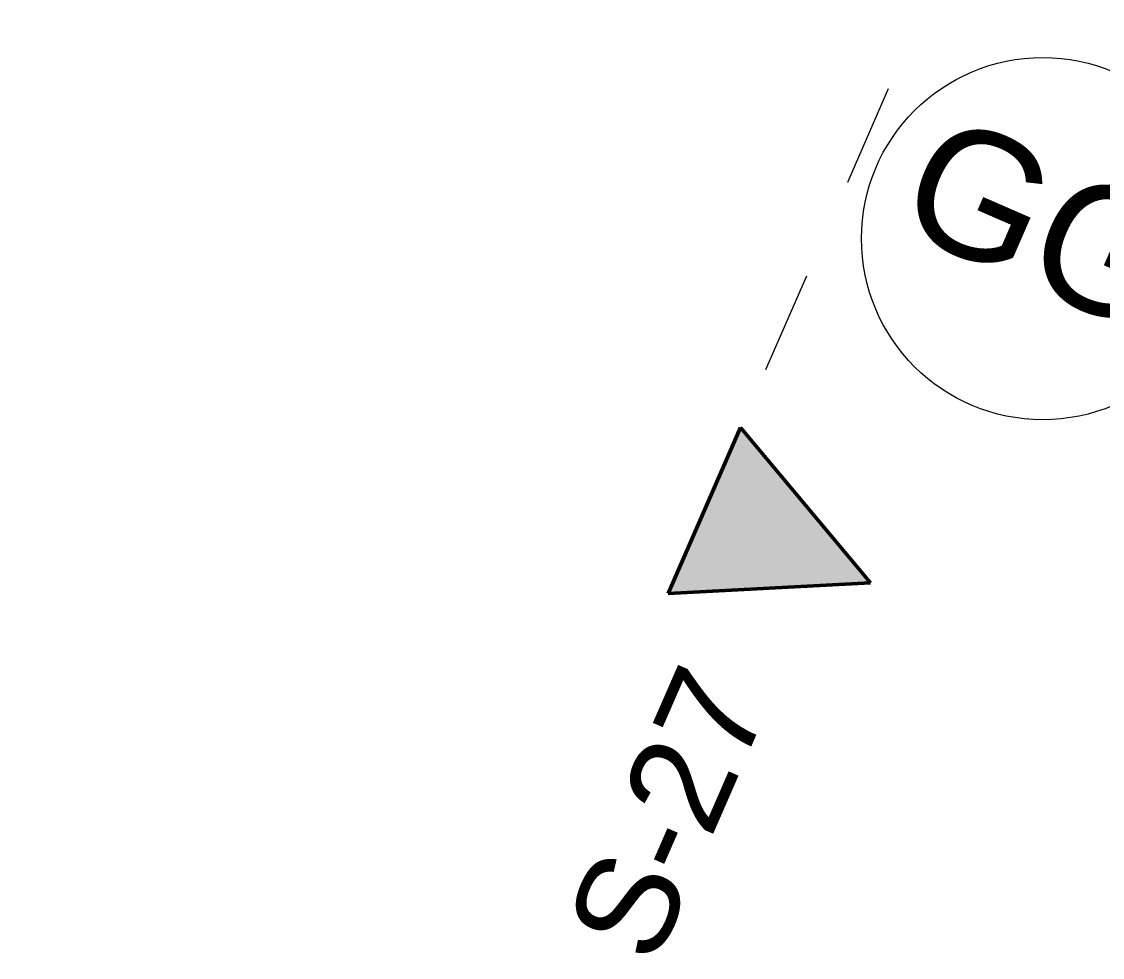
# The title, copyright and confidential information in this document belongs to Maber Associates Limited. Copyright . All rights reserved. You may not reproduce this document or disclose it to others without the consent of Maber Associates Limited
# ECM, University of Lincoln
# Model space of a CAD drawing. Header units: millimetres. Extents: x -50172 to 68897, y -80883 to 956680.
# Drawn here: x -41391 to -38410, y -72431 to -69848 of the extents above; entities that cross this region are included whole.
import ezdxf
from ezdxf.enums import TextEntityAlignment as Align

# ---------------------------------------------------------------- set-up
doc = ezdxf.new("R2010")
doc.units = ezdxf.units.MM
doc.header["$MEASUREMENT"] = 0
doc.linetypes.add('Dashed', pattern=[564.444447, 282.222223, -282.222223])
doc.linetypes.add('Double Dashed', pattern=[1093.611073, 529.166651, -211.666656, 141.111112, -211.666656])
doc.layers.add('A-95-MC_Marker_Section_P2.Marker', color=7, linetype='Continuous')
doc.layers.add('New_A-15-MG_Structural_Grid_Phase_2', color=7, linetype='Continuous')
doc.layers.add('A-95-MC_Marker_Section_P2.Marker_Pen_No__1', color=7, linetype='Continuous', lineweight=13)
doc.layers.add('A-95-MC_Marker_Section_P2.Marker_Pen_No__6', color=7, linetype='Continuous', lineweight=35)
doc.layers.add('A-95-MC_Marker_Section_P2.Marker_Pen_No__25', color=7, linetype='Continuous', lineweight=50, true_color=0x2a2a2a)
doc.layers.add('New_A-15-MG_Structural_Grid_Phase_2_Pen_No__222', color=7, linetype='Continuous', lineweight=13, true_color=0x65af33)
doc.styles.add('GENERATED_STYLE_4', font='')
doc.styles.get('GENERATED_STYLE_4').set_extended_font_data('Swis721 BT')

# ---------------------------------------------------------------- blocks, each defined once
blk = doc.blocks.new('Standard grid marker_7')
at = {"layer": 'New_A-15-MG_Structural_Grid_Phase_2_Pen_No__222', "linetype": 'Continuous'}
blk.add_circle((22598.6, 0), 500, dxfattribs=at)
at = {"layer": 'New_A-15-MG_Structural_Grid_Phase_2_Pen_No__222', "style": 'GENERATED_STYLE_4'}
for tag, p in [('AC_MarkerText_1_0', (-500, 43.3)), ('AC_MarkerText_1_1', (22598.6, 43.3))]:
    blk.add_attdef(tag, text='', height=350, rotation=90, dxfattribs=at).set_placement(p, align=Align.MIDDLE_CENTER)
blk = doc.blocks.new('Standard grid marker_25')
at = {"layer": 'New_A-15-MG_Structural_Grid_Phase_2_Pen_No__222', "linetype": 'Double Dashed'}
for p, q in [((3797.2, 4702.3), (3797.2, 4702.3)), ((6044.1, 0), (6044.1, 0))]:
    blk.add_line(p, q, dxfattribs=at)
blk.add_arc((0, 0), 6044.1, 0, 51.07835, dxfattribs=at)
blk = doc.blocks.new('Cutting Plane_6_1', base_point=(-15692.4, -10945.9))
at = {"layer": 'A-95-MC_Marker_Section_P2.Marker_Pen_No__25', "linetype": 'Continuous'}
blk.add_hatch(color=256, dxfattribs=at).paths.add_polyline_path([(-39608.2, -71426.5), (-39408.4, -70968.2), (-39050, -71397.2)])
at = {"layer": 'A-95-MC_Marker_Section_P2.Marker_Pen_No__1', "linetype": 'Dashed'}
blk.add_line((-38549.4, -68998.4), (-39408.4, -70968.2), dxfattribs=at)
at = {"layer": 'A-95-MC_Marker_Section_P2.Marker_Pen_No__25', "linetype": 'Continuous'}
for p, q in [((-39608.2, -71426.5), (-39408.4, -70968.2)), ((-39408.4, -70968.2), (-39050, -71397.2)), ((-39050, -71397.2), (-39608.2, -71426.5))]:
    blk.add_line(p, q, dxfattribs=at)
at = {"layer": 'A-95-MC_Marker_Section_P2.Marker_Pen_No__6', "insert": (-39317, -71717.1), "char_height": 275, "attachment_point": 9, "rotation": 66.4404, "style": 'GENERATED_STYLE_4'}
blk.add_mtext('\\A1;{\\fSwis721 BT|b0|i0|c0|p34;S-27}', dxfattribs=at)

msp = doc.modelspace()

# ---------------------------------------------------------------- block references
at = {"layer": 'A-95-MC_Marker_Section_P2.Marker'}
msp.add_blockref('Cutting Plane_6_1', (-15692.4, -10945.9), dxfattribs=at)
at = {"layer": 'New_A-15-MG_Structural_Grid_Phase_2', "color": 8, "linetype": 'Continuous', "lineweight": 15}
ref = msp.add_blockref('Standard grid marker_7', (-29541.9, -49731.7), dxfattribs=dict(at, zscale=1000, rotation=246.4404115839914))
ref.add_attrib('AC_MarkerText_1_1', 'GG', dxfattribs={"layer": 'New_A-15-MG_Structural_Grid_Phase_2_Pen_No__222', "color": 85, "true_color": 0x65af33, "height": 350, "rotation": 336.4404, "style": 'GENERATED_STYLE_4'}).set_placement((-38574.6, -70403.4), align=Align.MIDDLE_CENTER)
at = {"layer": 'New_A-15-MG_Structural_Grid_Phase_2', "color": 8, "linetype": 'Continuous', "lineweight": 15, "zscale": 1000, "rotation": 193.7422622324414}
msp.add_blockref('Standard grid marker_25', (-35520.4, -63902.1), dxfattribs=at)

doc.saveas('drawing.dxf')
